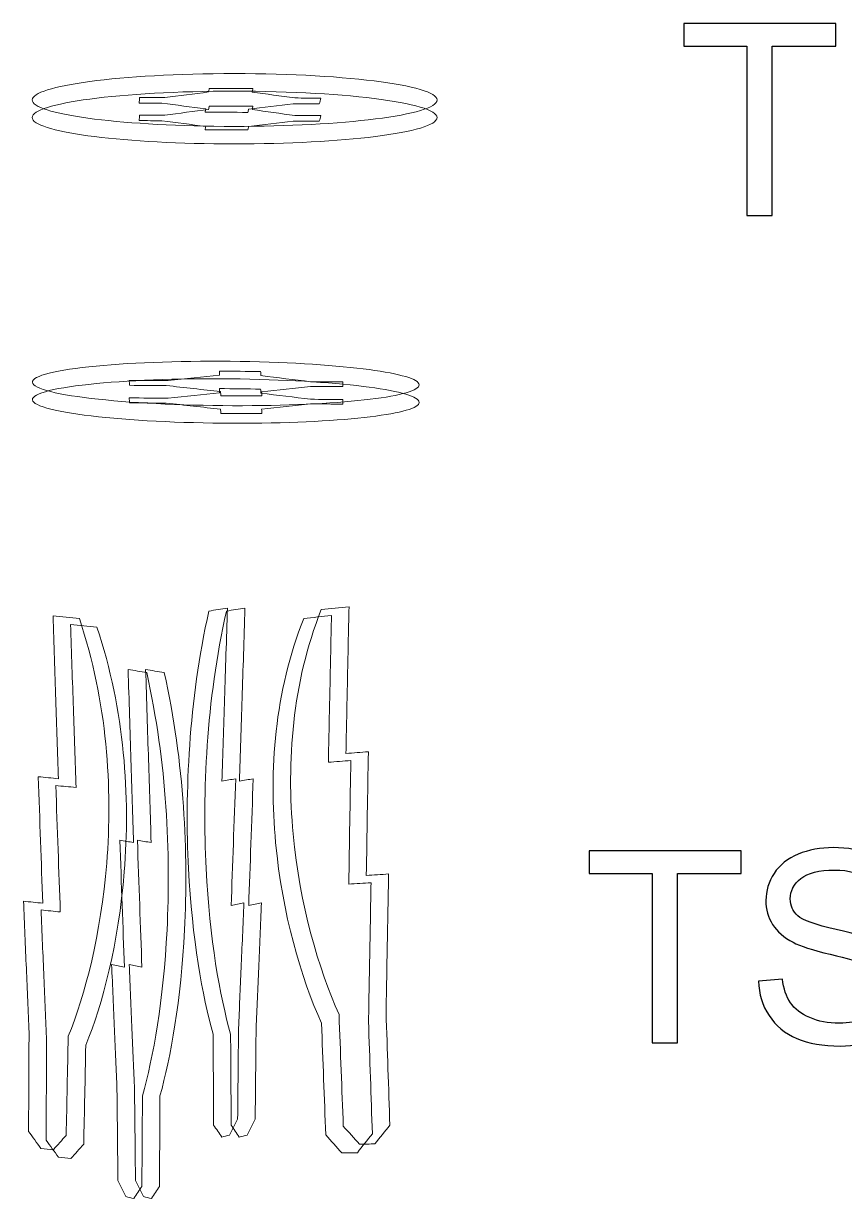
# Model space of a CAD drawing. Header units: centimetres. Extents: x -10.6 to 11.8, y -10.5 to 10.6.
# Drawn here: x 9.383 to 10.572, y 4.879 to 6.58 of the extents above; entities that cross this region are included whole.
import ezdxf

# ---------------------------------------------------------------- set-up
doc = ezdxf.new("R2010")
doc.units = ezdxf.units.CM
doc.header["$MEASUREMENT"] = 0
doc.layers.add('Livello 1', color=7, linetype='Continuous')

msp = doc.modelspace()

# ---------------------------------------------------------------- linework, layer by layer
at = {"layer": 'Livello 1', "color": 7}
for points, knots in [([(10.43063, 6.30224), (10.43063, 6.30224), (10.43063, 6.54724), (10.43063, 6.54724), (10.43063, 6.54724), (10.43063, 6.54724), (10.33911, 6.54724), (10.33911, 6.54724), (10.33911, 6.54724), (10.33911, 6.54724), (10.33911, 6.58003), (10.33911, 6.58003), (10.33911, 6.58003), (10.33911, 6.58003), (10.55927, 6.58003), (10.55927, 6.58003), (10.55927, 6.58003), (10.55927, 6.58003), (10.55927, 6.54724), (10.55927, 6.54724), (10.55927, 6.54724), (10.55927, 6.54724), (10.46736, 6.54724), (10.46736, 6.54724), (10.46736, 6.54724), (10.46736, 6.54724), (10.46736, 6.30224), (10.46736, 6.30224), (10.46736, 6.30224), (10.46736, 6.30224), (10.43063, 6.30224), (10.43063, 6.30224)], [0, 0, 0, 0, 0.125, 0.125, 0.125, 0.125, 0.25, 0.25, 0.25, 0.25, 0.375, 0.375, 0.375, 0.375, 0.5, 0.5, 0.5, 0.5, 0.625, 0.625, 0.625, 0.625, 0.75, 0.75, 0.75, 0.75, 0.875, 0.875, 0.875, 0.875, 1, 1, 1, 1]), ([(10.29357, 5.10428), (10.29357, 5.10428), (10.29357, 5.34928), (10.29357, 5.34928), (10.29357, 5.34928), (10.29357, 5.34928), (10.20205, 5.34928), (10.20205, 5.34928), (10.20205, 5.34928), (10.20205, 5.34928), (10.20205, 5.38207), (10.20205, 5.38207), (10.20205, 5.38207), (10.20205, 5.38207), (10.42221, 5.38207), (10.42221, 5.38207), (10.42221, 5.38207), (10.42221, 5.38207), (10.42221, 5.34928), (10.42221, 5.34928), (10.42221, 5.34928), (10.42221, 5.34928), (10.3303, 5.34928), (10.3303, 5.34928), (10.3303, 5.34928), (10.3303, 5.34928), (10.3303, 5.10428), (10.3303, 5.10428), (10.3303, 5.10428), (10.3303, 5.10428), (10.29357, 5.10428), (10.29357, 5.10428)], [0, 0, 0, 0, 0.125, 0.125, 0.125, 0.125, 0.25, 0.25, 0.25, 0.25, 0.375, 0.375, 0.375, 0.375, 0.5, 0.5, 0.5, 0.5, 0.625, 0.625, 0.625, 0.625, 0.75, 0.75, 0.75, 0.75, 0.875, 0.875, 0.875, 0.875, 1, 1, 1, 1]), ([(10.44743, 5.19353), (10.44743, 5.19353), (10.4821, 5.19657), (10.4821, 5.19657), (10.4821, 5.19657), (10.48372, 5.18267), (10.48753, 5.17129), (10.49355, 5.16236), (10.49355, 5.16236), (10.49956, 5.15343), (10.50888, 5.14626), (10.52149, 5.14076), (10.52149, 5.14076), (10.5341, 5.13526), (10.54833, 5.13254), (10.56411, 5.13254), (10.56411, 5.13254), (10.57814, 5.13254), (10.5905, 5.13461), (10.60123, 5.13875), (10.60123, 5.13875), (10.61197, 5.14296), (10.61999, 5.14865), (10.62523, 5.15589), (10.62523, 5.15589), (10.63047, 5.1632), (10.63312, 5.17109), (10.63312, 5.17969), (10.63312, 5.17969), (10.63312, 5.18842), (10.6306, 5.19599), (10.62549, 5.20252), (10.62549, 5.20252), (10.62044, 5.20906), (10.6121, 5.21449), (10.60052, 5.21889), (10.60052, 5.21889), (10.59302, 5.2218), (10.57659, 5.22632), (10.55104, 5.23247), (10.55104, 5.23247), (10.52556, 5.23861), (10.50765, 5.24437), (10.49743, 5.2498), (10.49743, 5.2498), (10.48417, 5.25672), (10.47427, 5.26539), (10.46774, 5.27567), (10.46774, 5.27567), (10.46127, 5.28596), (10.45804, 5.29747), (10.45804, 5.31028), (10.45804, 5.31028), (10.45804, 5.32425), (10.46198, 5.33737), (10.46994, 5.34953), (10.46994, 5.34953), (10.4779, 5.36176), (10.48954, 5.37101), (10.5048, 5.37734), (10.5048, 5.37734), (10.52013, 5.38362), (10.53707, 5.38679), (10.55577, 5.38679), (10.55577, 5.38679), (10.5764, 5.38679), (10.59451, 5.38349), (10.61029, 5.37683), (10.61029, 5.37683), (10.626, 5.37023), (10.6381, 5.36046), (10.64657, 5.34759), (10.64657, 5.34759), (10.65498, 5.33472), (10.65957, 5.32011), (10.66022, 5.30381), (10.66022, 5.30381), (10.66022, 5.30381), (10.62497, 5.30116), (10.62497, 5.30116), (10.62497, 5.30116), (10.62303, 5.31868), (10.61663, 5.33201), (10.6057, 5.34093), (10.6057, 5.34093), (10.59477, 5.34992), (10.57866, 5.35438), (10.55732, 5.35438), (10.55732, 5.35438), (10.53507, 5.35438), (10.5189, 5.35031), (10.50868, 5.34216), (10.50868, 5.34216), (10.49853, 5.33401), (10.49342, 5.32418), (10.49342, 5.31273), (10.49342, 5.31273), (10.49342, 5.30271), (10.49704, 5.29449), (10.50422, 5.28809), (10.50422, 5.28809), (10.51133, 5.28162), (10.52977, 5.27503), (10.55965, 5.2683), (10.55965, 5.2683), (10.58953, 5.26151), (10.61003, 5.25562), (10.62115, 5.25058), (10.62115, 5.25058), (10.63732, 5.24308), (10.64929, 5.23363), (10.65699, 5.22225), (10.65699, 5.22225), (10.66468, 5.2108), (10.6685, 5.19761), (10.6685, 5.18273), (10.6685, 5.18273), (10.6685, 5.16792), (10.66429, 5.15402), (10.65582, 5.14095), (10.65582, 5.14095), (10.64735, 5.12789), (10.63519, 5.11773), (10.61934, 5.11042), (10.61934, 5.11042), (10.6035, 5.10318), (10.58565, 5.09956), (10.56586, 5.09956), (10.56586, 5.09956), (10.5407, 5.09956), (10.51961, 5.10318), (10.50267, 5.11055), (10.50267, 5.11055), (10.48566, 5.11786), (10.47233, 5.12886), (10.46263, 5.1436), (10.46263, 5.1436), (10.45299, 5.15829), (10.44789, 5.17497), (10.44743, 5.19353)], [0, 0, 0, 0, 0.0285714, 0.0285714, 0.0285714, 0.0285714, 0.0571429, 0.0571429, 0.0571429, 0.0571429, 0.0857143, 0.0857143, 0.0857143, 0.0857143, 0.1142857, 0.1142857, 0.1142857, 0.1142857, 0.1428571, 0.1428571, 0.1428571, 0.1428571, 0.1714286, 0.1714286, 0.1714286, 0.1714286, 0.2, 0.2, 0.2, 0.2, 0.2285714, 0.2285714, 0.2285714, 0.2285714, 0.2571429, 0.2571429, 0.2571429, 0.2571429, 0.2857143, 0.2857143, 0.2857143, 0.2857143, 0.3142857, 0.3142857, 0.3142857, 0.3142857, 0.3428571, 0.3428571, 0.3428571, 0.3428571, 0.3714286, 0.3714286, 0.3714286, 0.3714286, 0.4, 0.4, 0.4, 0.4, 0.4285714, 0.4285714, 0.4285714, 0.4285714, 0.4571429, 0.4571429, 0.4571429, 0.4571429, 0.4857143, 0.4857143, 0.4857143, 0.4857143, 0.5142857, 0.5142857, 0.5142857, 0.5142857, 0.5428571, 0.5428571, 0.5428571, 0.5428571, 0.5714286, 0.5714286, 0.5714286, 0.5714286, 0.6, 0.6, 0.6, 0.6, 0.6285714, 0.6285714, 0.6285714, 0.6285714, 0.6571429, 0.6571429, 0.6571429, 0.6571429, 0.6857143, 0.6857143, 0.6857143, 0.6857143, 0.7142857, 0.7142857, 0.7142857, 0.7142857, 0.7428571, 0.7428571, 0.7428571, 0.7428571, 0.7714286, 0.7714286, 0.7714286, 0.7714286, 0.8, 0.8, 0.8, 0.8, 0.8285714, 0.8285714, 0.8285714, 0.8285714, 0.8571429, 0.8571429, 0.8571429, 0.8571429, 0.8857143, 0.8857143, 0.8857143, 0.8857143, 0.9142857, 0.9142857, 0.9142857, 0.9142857, 0.9428571, 0.9428571, 0.9428571, 0.9428571, 0.9714286, 0.9714286, 0.9714286, 0.9714286, 1, 1, 1, 1])]:
    msp.add_open_spline(points, degree=3, knots=knots, dxfattribs=at)
at = {"layer": 'Livello 1', "color": 250, "lineweight": 9}
for points, knots in [([(10.43063, 6.30224), (10.43063, 6.30224), (10.43063, 6.54724), (10.43063, 6.54724), (10.43063, 6.54724), (10.43063, 6.54724), (10.33911, 6.54724), (10.33911, 6.54724), (10.33911, 6.54724), (10.33911, 6.54724), (10.33911, 6.58003), (10.33911, 6.58003), (10.33911, 6.58003), (10.33911, 6.58003), (10.55927, 6.58003), (10.55927, 6.58003), (10.55927, 6.58003), (10.55927, 6.58003), (10.55927, 6.54724), (10.55927, 6.54724), (10.55927, 6.54724), (10.55927, 6.54724), (10.46736, 6.54724), (10.46736, 6.54724), (10.46736, 6.54724), (10.46736, 6.54724), (10.46736, 6.30224), (10.46736, 6.30224), (10.46736, 6.30224), (10.46736, 6.30224), (10.43063, 6.30224), (10.43063, 6.30224)], [0, 0, 0, 0, 0.125, 0.125, 0.125, 0.125, 0.25, 0.25, 0.25, 0.25, 0.375, 0.375, 0.375, 0.375, 0.5, 0.5, 0.5, 0.5, 0.625, 0.625, 0.625, 0.625, 0.75, 0.75, 0.75, 0.75, 0.875, 0.875, 0.875, 0.875, 1, 1, 1, 1]), ([(10.43063, 6.30224), (10.43063, 6.30224), (10.43063, 6.54724), (10.43063, 6.54724), (10.43063, 6.54724), (10.43063, 6.54724), (10.33911, 6.54724), (10.33911, 6.54724), (10.33911, 6.54724), (10.33911, 6.54724), (10.33911, 6.58003), (10.33911, 6.58003), (10.33911, 6.58003), (10.33911, 6.58003), (10.55927, 6.58003), (10.55927, 6.58003), (10.55927, 6.58003), (10.55927, 6.58003), (10.55927, 6.54724), (10.55927, 6.54724), (10.55927, 6.54724), (10.55927, 6.54724), (10.46736, 6.54724), (10.46736, 6.54724), (10.46736, 6.54724), (10.46736, 6.54724), (10.46736, 6.30224), (10.46736, 6.30224), (10.46736, 6.30224), (10.46736, 6.30224), (10.43063, 6.30224), (10.43063, 6.30224)], [0, 0, 0, 0, 0.125, 0.125, 0.125, 0.125, 0.25, 0.25, 0.25, 0.25, 0.375, 0.375, 0.375, 0.375, 0.5, 0.5, 0.5, 0.5, 0.625, 0.625, 0.625, 0.625, 0.75, 0.75, 0.75, 0.75, 0.875, 0.875, 0.875, 0.875, 1, 1, 1, 1]), ([(10.29357, 5.10428), (10.29357, 5.10428), (10.29357, 5.34928), (10.29357, 5.34928), (10.29357, 5.34928), (10.29357, 5.34928), (10.20205, 5.34928), (10.20205, 5.34928), (10.20205, 5.34928), (10.20205, 5.34928), (10.20205, 5.38207), (10.20205, 5.38207), (10.20205, 5.38207), (10.20205, 5.38207), (10.42221, 5.38207), (10.42221, 5.38207), (10.42221, 5.38207), (10.42221, 5.38207), (10.42221, 5.34928), (10.42221, 5.34928), (10.42221, 5.34928), (10.42221, 5.34928), (10.3303, 5.34928), (10.3303, 5.34928), (10.3303, 5.34928), (10.3303, 5.34928), (10.3303, 5.10428), (10.3303, 5.10428), (10.3303, 5.10428), (10.3303, 5.10428), (10.29357, 5.10428), (10.29357, 5.10428)], [0, 0, 0, 0, 0.125, 0.125, 0.125, 0.125, 0.25, 0.25, 0.25, 0.25, 0.375, 0.375, 0.375, 0.375, 0.5, 0.5, 0.5, 0.5, 0.625, 0.625, 0.625, 0.625, 0.75, 0.75, 0.75, 0.75, 0.875, 0.875, 0.875, 0.875, 1, 1, 1, 1]), ([(10.29357, 5.10428), (10.29357, 5.10428), (10.29357, 5.34928), (10.29357, 5.34928), (10.29357, 5.34928), (10.29357, 5.34928), (10.20205, 5.34928), (10.20205, 5.34928), (10.20205, 5.34928), (10.20205, 5.34928), (10.20205, 5.38207), (10.20205, 5.38207), (10.20205, 5.38207), (10.20205, 5.38207), (10.42221, 5.38207), (10.42221, 5.38207), (10.42221, 5.38207), (10.42221, 5.38207), (10.42221, 5.34928), (10.42221, 5.34928), (10.42221, 5.34928), (10.42221, 5.34928), (10.3303, 5.34928), (10.3303, 5.34928), (10.3303, 5.34928), (10.3303, 5.34928), (10.3303, 5.10428), (10.3303, 5.10428), (10.3303, 5.10428), (10.3303, 5.10428), (10.29357, 5.10428), (10.29357, 5.10428)], [0, 0, 0, 0, 0.125, 0.125, 0.125, 0.125, 0.25, 0.25, 0.25, 0.25, 0.375, 0.375, 0.375, 0.375, 0.5, 0.5, 0.5, 0.5, 0.625, 0.625, 0.625, 0.625, 0.75, 0.75, 0.75, 0.75, 0.875, 0.875, 0.875, 0.875, 1, 1, 1, 1]), ([(10.44743, 5.19353), (10.44743, 5.19353), (10.4821, 5.19657), (10.4821, 5.19657), (10.4821, 5.19657), (10.48372, 5.18267), (10.48753, 5.17129), (10.49355, 5.16236), (10.49355, 5.16236), (10.49956, 5.15343), (10.50888, 5.14626), (10.52149, 5.14076), (10.52149, 5.14076), (10.5341, 5.13526), (10.54833, 5.13254), (10.56411, 5.13254), (10.56411, 5.13254), (10.57814, 5.13254), (10.5905, 5.13461), (10.60123, 5.13875), (10.60123, 5.13875), (10.61197, 5.14296), (10.61999, 5.14865), (10.62523, 5.15589), (10.62523, 5.15589), (10.63047, 5.1632), (10.63312, 5.17109), (10.63312, 5.17969), (10.63312, 5.17969), (10.63312, 5.18842), (10.6306, 5.19599), (10.62549, 5.20252), (10.62549, 5.20252), (10.62044, 5.20906), (10.6121, 5.21449), (10.60052, 5.21889), (10.60052, 5.21889), (10.59302, 5.2218), (10.57659, 5.22632), (10.55104, 5.23247), (10.55104, 5.23247), (10.52556, 5.23861), (10.50765, 5.24437), (10.49743, 5.2498), (10.49743, 5.2498), (10.48417, 5.25672), (10.47427, 5.26539), (10.46774, 5.27567), (10.46774, 5.27567), (10.46127, 5.28596), (10.45804, 5.29747), (10.45804, 5.31028), (10.45804, 5.31028), (10.45804, 5.32425), (10.46198, 5.33737), (10.46994, 5.34953), (10.46994, 5.34953), (10.4779, 5.36176), (10.48954, 5.37101), (10.5048, 5.37734), (10.5048, 5.37734), (10.52013, 5.38362), (10.53707, 5.38679), (10.55577, 5.38679), (10.55577, 5.38679), (10.5764, 5.38679), (10.59451, 5.38349), (10.61029, 5.37683), (10.61029, 5.37683), (10.626, 5.37023), (10.6381, 5.36046), (10.64657, 5.34759), (10.64657, 5.34759), (10.65498, 5.33472), (10.65957, 5.32011), (10.66022, 5.30381), (10.66022, 5.30381), (10.66022, 5.30381), (10.62497, 5.30116), (10.62497, 5.30116), (10.62497, 5.30116), (10.62303, 5.31868), (10.61663, 5.33201), (10.6057, 5.34093), (10.6057, 5.34093), (10.59477, 5.34992), (10.57866, 5.35438), (10.55732, 5.35438), (10.55732, 5.35438), (10.53507, 5.35438), (10.5189, 5.35031), (10.50868, 5.34216), (10.50868, 5.34216), (10.49853, 5.33401), (10.49342, 5.32418), (10.49342, 5.31273), (10.49342, 5.31273), (10.49342, 5.30271), (10.49704, 5.29449), (10.50422, 5.28809), (10.50422, 5.28809), (10.51133, 5.28162), (10.52977, 5.27503), (10.55965, 5.2683), (10.55965, 5.2683), (10.58953, 5.26151), (10.61003, 5.25562), (10.62115, 5.25058), (10.62115, 5.25058), (10.63732, 5.24308), (10.64929, 5.23363), (10.65699, 5.22225), (10.65699, 5.22225), (10.66468, 5.2108), (10.6685, 5.19761), (10.6685, 5.18273), (10.6685, 5.18273), (10.6685, 5.16792), (10.66429, 5.15402), (10.65582, 5.14095), (10.65582, 5.14095), (10.64735, 5.12789), (10.63519, 5.11773), (10.61934, 5.11042), (10.61934, 5.11042), (10.6035, 5.10318), (10.58565, 5.09956), (10.56586, 5.09956), (10.56586, 5.09956), (10.5407, 5.09956), (10.51961, 5.10318), (10.50267, 5.11055), (10.50267, 5.11055), (10.48566, 5.11786), (10.47233, 5.12886), (10.46263, 5.1436), (10.46263, 5.1436), (10.45299, 5.15829), (10.44789, 5.17497), (10.44743, 5.19353)], [0, 0, 0, 0, 0.0285714, 0.0285714, 0.0285714, 0.0285714, 0.0571429, 0.0571429, 0.0571429, 0.0571429, 0.0857143, 0.0857143, 0.0857143, 0.0857143, 0.1142857, 0.1142857, 0.1142857, 0.1142857, 0.1428571, 0.1428571, 0.1428571, 0.1428571, 0.1714286, 0.1714286, 0.1714286, 0.1714286, 0.2, 0.2, 0.2, 0.2, 0.2285714, 0.2285714, 0.2285714, 0.2285714, 0.2571429, 0.2571429, 0.2571429, 0.2571429, 0.2857143, 0.2857143, 0.2857143, 0.2857143, 0.3142857, 0.3142857, 0.3142857, 0.3142857, 0.3428571, 0.3428571, 0.3428571, 0.3428571, 0.3714286, 0.3714286, 0.3714286, 0.3714286, 0.4, 0.4, 0.4, 0.4, 0.4285714, 0.4285714, 0.4285714, 0.4285714, 0.4571429, 0.4571429, 0.4571429, 0.4571429, 0.4857143, 0.4857143, 0.4857143, 0.4857143, 0.5142857, 0.5142857, 0.5142857, 0.5142857, 0.5428571, 0.5428571, 0.5428571, 0.5428571, 0.5714286, 0.5714286, 0.5714286, 0.5714286, 0.6, 0.6, 0.6, 0.6, 0.6285714, 0.6285714, 0.6285714, 0.6285714, 0.6571429, 0.6571429, 0.6571429, 0.6571429, 0.6857143, 0.6857143, 0.6857143, 0.6857143, 0.7142857, 0.7142857, 0.7142857, 0.7142857, 0.7428571, 0.7428571, 0.7428571, 0.7428571, 0.7714286, 0.7714286, 0.7714286, 0.7714286, 0.8, 0.8, 0.8, 0.8, 0.8285714, 0.8285714, 0.8285714, 0.8285714, 0.8571429, 0.8571429, 0.8571429, 0.8571429, 0.8857143, 0.8857143, 0.8857143, 0.8857143, 0.9142857, 0.9142857, 0.9142857, 0.9142857, 0.9428571, 0.9428571, 0.9428571, 0.9428571, 0.9714286, 0.9714286, 0.9714286, 0.9714286, 1, 1, 1, 1]), ([(10.44743, 5.19353), (10.44743, 5.19353), (10.4821, 5.19657), (10.4821, 5.19657), (10.4821, 5.19657), (10.48372, 5.18267), (10.48753, 5.17129), (10.49355, 5.16236), (10.49355, 5.16236), (10.49956, 5.15343), (10.50888, 5.14626), (10.52149, 5.14076), (10.52149, 5.14076), (10.5341, 5.13526), (10.54833, 5.13254), (10.56411, 5.13254), (10.56411, 5.13254), (10.57814, 5.13254), (10.5905, 5.13461), (10.60123, 5.13875), (10.60123, 5.13875), (10.61197, 5.14296), (10.61999, 5.14865), (10.62523, 5.15589), (10.62523, 5.15589), (10.63047, 5.1632), (10.63312, 5.17109), (10.63312, 5.17969), (10.63312, 5.17969), (10.63312, 5.18842), (10.6306, 5.19599), (10.62549, 5.20252), (10.62549, 5.20252), (10.62044, 5.20906), (10.6121, 5.21449), (10.60052, 5.21889), (10.60052, 5.21889), (10.59302, 5.2218), (10.57659, 5.22632), (10.55104, 5.23247), (10.55104, 5.23247), (10.52556, 5.23861), (10.50765, 5.24437), (10.49743, 5.2498), (10.49743, 5.2498), (10.48417, 5.25672), (10.47427, 5.26539), (10.46774, 5.27567), (10.46774, 5.27567), (10.46127, 5.28596), (10.45804, 5.29747), (10.45804, 5.31028), (10.45804, 5.31028), (10.45804, 5.32425), (10.46198, 5.33737), (10.46994, 5.34953), (10.46994, 5.34953), (10.4779, 5.36176), (10.48954, 5.37101), (10.5048, 5.37734), (10.5048, 5.37734), (10.52013, 5.38362), (10.53707, 5.38679), (10.55577, 5.38679), (10.55577, 5.38679), (10.5764, 5.38679), (10.59451, 5.38349), (10.61029, 5.37683), (10.61029, 5.37683), (10.626, 5.37023), (10.6381, 5.36046), (10.64657, 5.34759), (10.64657, 5.34759), (10.65498, 5.33472), (10.65957, 5.32011), (10.66022, 5.30381), (10.66022, 5.30381), (10.66022, 5.30381), (10.62497, 5.30116), (10.62497, 5.30116), (10.62497, 5.30116), (10.62303, 5.31868), (10.61663, 5.33201), (10.6057, 5.34093), (10.6057, 5.34093), (10.59477, 5.34992), (10.57866, 5.35438), (10.55732, 5.35438), (10.55732, 5.35438), (10.53507, 5.35438), (10.5189, 5.35031), (10.50868, 5.34216), (10.50868, 5.34216), (10.49853, 5.33401), (10.49342, 5.32418), (10.49342, 5.31273), (10.49342, 5.31273), (10.49342, 5.30271), (10.49704, 5.29449), (10.50422, 5.28809), (10.50422, 5.28809), (10.51133, 5.28162), (10.52977, 5.27503), (10.55965, 5.2683), (10.55965, 5.2683), (10.58953, 5.26151), (10.61003, 5.25562), (10.62115, 5.25058), (10.62115, 5.25058), (10.63732, 5.24308), (10.64929, 5.23363), (10.65699, 5.22225), (10.65699, 5.22225), (10.66468, 5.2108), (10.6685, 5.19761), (10.6685, 5.18273), (10.6685, 5.18273), (10.6685, 5.16792), (10.66429, 5.15402), (10.65582, 5.14095), (10.65582, 5.14095), (10.64735, 5.12789), (10.63519, 5.11773), (10.61934, 5.11042), (10.61934, 5.11042), (10.6035, 5.10318), (10.58565, 5.09956), (10.56586, 5.09956), (10.56586, 5.09956), (10.5407, 5.09956), (10.51961, 5.10318), (10.50267, 5.11055), (10.50267, 5.11055), (10.48566, 5.11786), (10.47233, 5.12886), (10.46263, 5.1436), (10.46263, 5.1436), (10.45299, 5.15829), (10.44789, 5.17497), (10.44743, 5.19353)], [0, 0, 0, 0, 0.0285714, 0.0285714, 0.0285714, 0.0285714, 0.0571429, 0.0571429, 0.0571429, 0.0571429, 0.0857143, 0.0857143, 0.0857143, 0.0857143, 0.1142857, 0.1142857, 0.1142857, 0.1142857, 0.1428571, 0.1428571, 0.1428571, 0.1428571, 0.1714286, 0.1714286, 0.1714286, 0.1714286, 0.2, 0.2, 0.2, 0.2, 0.2285714, 0.2285714, 0.2285714, 0.2285714, 0.2571429, 0.2571429, 0.2571429, 0.2571429, 0.2857143, 0.2857143, 0.2857143, 0.2857143, 0.3142857, 0.3142857, 0.3142857, 0.3142857, 0.3428571, 0.3428571, 0.3428571, 0.3428571, 0.3714286, 0.3714286, 0.3714286, 0.3714286, 0.4, 0.4, 0.4, 0.4, 0.4285714, 0.4285714, 0.4285714, 0.4285714, 0.4571429, 0.4571429, 0.4571429, 0.4571429, 0.4857143, 0.4857143, 0.4857143, 0.4857143, 0.5142857, 0.5142857, 0.5142857, 0.5142857, 0.5428571, 0.5428571, 0.5428571, 0.5428571, 0.5714286, 0.5714286, 0.5714286, 0.5714286, 0.6, 0.6, 0.6, 0.6, 0.6285714, 0.6285714, 0.6285714, 0.6285714, 0.6571429, 0.6571429, 0.6571429, 0.6571429, 0.6857143, 0.6857143, 0.6857143, 0.6857143, 0.7142857, 0.7142857, 0.7142857, 0.7142857, 0.7428571, 0.7428571, 0.7428571, 0.7428571, 0.7714286, 0.7714286, 0.7714286, 0.7714286, 0.8, 0.8, 0.8, 0.8, 0.8285714, 0.8285714, 0.8285714, 0.8285714, 0.8571429, 0.8571429, 0.8571429, 0.8571429, 0.8857143, 0.8857143, 0.8857143, 0.8857143, 0.9142857, 0.9142857, 0.9142857, 0.9142857, 0.9428571, 0.9428571, 0.9428571, 0.9428571, 0.9714286, 0.9714286, 0.9714286, 0.9714286, 1, 1, 1, 1])]:
    msp.add_open_spline(points, degree=3, knots=knots, dxfattribs=at)
at = {"layer": 'Livello 1', "color": 7, "lineweight": 9}
for points, knots in [([(9.68845, 6.50753), (9.77128, 6.50753), (9.84736, 6.50292), (9.90103, 6.49557), (9.90103, 6.49557), (9.95475, 6.48819), (9.9859, 6.47805), (9.98159, 6.46726), (9.98159, 6.46726), (9.97728, 6.45646), (9.93931, 6.44713), (9.88245, 6.4406), (9.88245, 6.4406), (9.8267, 6.43421), (9.75214, 6.43057), (9.67359, 6.43111), (9.67359, 6.43111), (9.59505, 6.43164), (9.52613, 6.43616), (9.47638, 6.443), (9.47638, 6.443), (9.42656, 6.44984), (9.3957, 6.45907), (9.3957, 6.46932), (9.3957, 6.46932), (9.3957, 6.47957), (9.42743, 6.48911), (9.47931, 6.49602), (9.47931, 6.49602), (9.53222, 6.50308), (9.60561, 6.50753), (9.68845, 6.50753)], [0, 0, 0, 0, 0.125, 0.125, 0.125, 0.125, 0.25, 0.25, 0.25, 0.25, 0.375, 0.375, 0.375, 0.375, 0.5, 0.5, 0.5, 0.5, 0.625, 0.625, 0.625, 0.625, 0.75, 0.75, 0.75, 0.75, 0.875, 0.875, 0.875, 0.875, 1, 1, 1, 1]), ([(9.68845, 6.48213), (9.77128, 6.48213), (9.84736, 6.47752), (9.90103, 6.47017), (9.90103, 6.47017), (9.95475, 6.46279), (9.9859, 6.45265), (9.98159, 6.44186), (9.98159, 6.44186), (9.97728, 6.43106), (9.93931, 6.42173), (9.88245, 6.4152), (9.88245, 6.4152), (9.8267, 6.40881), (9.75214, 6.40517), (9.67359, 6.40571), (9.67359, 6.40571), (9.59505, 6.40624), (9.52613, 6.41076), (9.47638, 6.4176), (9.47638, 6.4176), (9.42656, 6.42444), (9.3957, 6.43367), (9.3957, 6.44392), (9.3957, 6.44392), (9.3957, 6.45417), (9.42743, 6.46371), (9.47931, 6.47062), (9.47931, 6.47062), (9.53222, 6.47768), (9.60561, 6.48213), (9.68845, 6.48213)], [0, 0, 0, 0, 0.125, 0.125, 0.125, 0.125, 0.25, 0.25, 0.25, 0.25, 0.375, 0.375, 0.375, 0.375, 0.5, 0.5, 0.5, 0.5, 0.625, 0.625, 0.625, 0.625, 0.75, 0.75, 0.75, 0.75, 0.875, 0.875, 0.875, 0.875, 1, 1, 1, 1]), ([(9.64611, 6.45167), (9.64639, 6.45324), (9.64667, 6.45481), (9.64695, 6.45638), (9.64695, 6.45638), (9.62578, 6.45914), (9.60469, 6.4619), (9.58359, 6.46466), (9.58359, 6.46466), (9.57255, 6.46471), (9.5615, 6.46476), (9.55047, 6.46482), (9.55047, 6.46482), (9.55076, 6.46751), (9.55106, 6.4702), (9.55136, 6.4729), (9.55136, 6.4729), (9.56341, 6.47287), (9.57551, 6.47285), (9.58762, 6.47284), (9.58762, 6.47284), (9.60859, 6.4755), (9.62977, 6.47818), (9.65114, 6.48088), (9.65114, 6.48088), (9.65144, 6.48257), (9.65174, 6.48427), (9.65205, 6.48598), (9.65205, 6.48598), (9.67304, 6.48593), (9.69422, 6.4859), (9.71545, 6.48585), (9.71545, 6.48585), (9.71508, 6.48418), (9.71471, 6.4825), (9.71434, 6.48081), (9.71434, 6.48081), (9.73489, 6.47793), (9.75542, 6.47507), (9.77599, 6.47219), (9.77599, 6.47219), (9.78857, 6.47216), (9.80115, 6.47212), (9.81384, 6.47208), (9.81384, 6.47208), (9.81304, 6.46931), (9.81225, 6.46655), (9.81151, 6.46381), (9.81151, 6.46381), (9.79888, 6.46384), (9.78632, 6.46388), (9.77376, 6.46392), (9.77376, 6.46392), (9.75199, 6.46129), (9.73042, 6.45868), (9.70906, 6.45609), (9.70906, 6.45609), (9.7087, 6.45451), (9.70835, 6.45294), (9.70801, 6.45136), (9.70801, 6.45136), (9.68728, 6.45146), (9.66661, 6.45157), (9.64611, 6.45167)], [0, 0, 0, 0, 0.0625, 0.0625, 0.0625, 0.0625, 0.125, 0.125, 0.125, 0.125, 0.1875, 0.1875, 0.1875, 0.1875, 0.25, 0.25, 0.25, 0.25, 0.3125, 0.3125, 0.3125, 0.3125, 0.375, 0.375, 0.375, 0.375, 0.4375, 0.4375, 0.4375, 0.4375, 0.5, 0.5, 0.5, 0.5, 0.5625, 0.5625, 0.5625, 0.5625, 0.625, 0.625, 0.625, 0.625, 0.6875, 0.6875, 0.6875, 0.6875, 0.75, 0.75, 0.75, 0.75, 0.8125, 0.8125, 0.8125, 0.8125, 0.875, 0.875, 0.875, 0.875, 0.9375, 0.9375, 0.9375, 0.9375, 1, 1, 1, 1]), ([(9.64611, 6.42627), (9.64639, 6.42784), (9.64667, 6.42941), (9.64695, 6.43098), (9.64695, 6.43098), (9.62578, 6.43374), (9.60469, 6.4365), (9.58359, 6.43926), (9.58359, 6.43926), (9.57255, 6.43931), (9.5615, 6.43936), (9.55047, 6.43942), (9.55047, 6.43942), (9.55076, 6.44211), (9.55106, 6.4448), (9.55136, 6.4475), (9.55136, 6.4475), (9.56341, 6.44747), (9.57551, 6.44745), (9.58762, 6.44744), (9.58762, 6.44744), (9.60859, 6.4501), (9.62977, 6.45278), (9.65114, 6.45548), (9.65114, 6.45548), (9.65144, 6.45717), (9.65174, 6.45887), (9.65205, 6.46058), (9.65205, 6.46058), (9.67304, 6.46053), (9.69422, 6.4605), (9.71545, 6.46045), (9.71545, 6.46045), (9.71508, 6.45878), (9.71471, 6.4571), (9.71434, 6.45541), (9.71434, 6.45541), (9.73489, 6.45253), (9.75542, 6.44967), (9.77599, 6.44679), (9.77599, 6.44679), (9.78857, 6.44676), (9.80115, 6.44672), (9.81384, 6.44668), (9.81384, 6.44668), (9.81304, 6.44391), (9.81225, 6.44115), (9.81151, 6.43841), (9.81151, 6.43841), (9.79888, 6.43844), (9.78632, 6.43848), (9.77376, 6.43852), (9.77376, 6.43852), (9.75199, 6.43589), (9.73042, 6.43328), (9.70906, 6.43069), (9.70906, 6.43069), (9.7087, 6.42911), (9.70835, 6.42754), (9.70801, 6.42596), (9.70801, 6.42596), (9.68728, 6.42606), (9.66661, 6.42617), (9.64611, 6.42627)], [0, 0, 0, 0, 0.0625, 0.0625, 0.0625, 0.0625, 0.125, 0.125, 0.125, 0.125, 0.1875, 0.1875, 0.1875, 0.1875, 0.25, 0.25, 0.25, 0.25, 0.3125, 0.3125, 0.3125, 0.3125, 0.375, 0.375, 0.375, 0.375, 0.4375, 0.4375, 0.4375, 0.4375, 0.5, 0.5, 0.5, 0.5, 0.5625, 0.5625, 0.5625, 0.5625, 0.625, 0.625, 0.625, 0.625, 0.6875, 0.6875, 0.6875, 0.6875, 0.75, 0.75, 0.75, 0.75, 0.8125, 0.8125, 0.8125, 0.8125, 0.875, 0.875, 0.875, 0.875, 0.9375, 0.9375, 0.9375, 0.9375, 1, 1, 1, 1]), ([(9.69678, 6.09078), (9.77369, 6.08956), (9.83769, 6.08507), (9.88379, 6.07887), (9.88379, 6.07887), (9.92847, 6.07286), (9.95588, 6.0651), (9.95608, 6.05693), (9.95608, 6.05693), (9.95628, 6.04876), (9.92936, 6.04141), (9.88518, 6.03603), (9.88518, 6.03603), (9.83973, 6.03049), (9.77652, 6.0269), (9.7002, 6.02669), (9.7002, 6.02669), (9.62388, 6.02649), (9.54789, 6.03002), (9.49191, 6.03604), (9.49191, 6.03604), (9.43411, 6.04225), (9.39695, 6.051), (9.39613, 6.0606), (9.39613, 6.0606), (9.39531, 6.0702), (9.43121, 6.07853), (9.4883, 6.08405), (9.4883, 6.08405), (9.5438, 6.08941), (9.61988, 6.092), (9.69678, 6.09078)], [0, 0, 0, 0, 0.125, 0.125, 0.125, 0.125, 0.25, 0.25, 0.25, 0.25, 0.375, 0.375, 0.375, 0.375, 0.5, 0.5, 0.5, 0.5, 0.625, 0.625, 0.625, 0.625, 0.75, 0.75, 0.75, 0.75, 0.875, 0.875, 0.875, 0.875, 1, 1, 1, 1]), ([(9.66885, 6.04101), (9.66873, 6.04301), (9.66862, 6.04503), (9.6685, 6.04703), (9.6685, 6.04703), (9.64267, 6.04992), (9.61647, 6.05286), (9.58988, 6.05584), (9.58988, 6.05584), (9.57236, 6.05595), (9.55462, 6.05605), (9.53682, 6.05616), (9.53682, 6.05616), (9.53664, 6.05855), (9.53647, 6.06095), (9.5363, 6.06334), (9.5363, 6.06334), (9.55518, 6.06321), (9.57394, 6.06308), (9.59249, 6.06297), (9.59249, 6.06297), (9.61768, 6.06561), (9.64261, 6.06823), (9.66717, 6.07081), (9.66717, 6.07081), (9.66705, 6.07281), (9.66694, 6.07482), (9.66682, 6.07684), (9.66682, 6.07684), (9.68691, 6.0766), (9.70683, 6.07637), (9.72653, 6.07614), (9.72653, 6.07614), (9.72663, 6.07419), (9.72673, 6.07223), (9.72683, 6.07029), (9.72683, 6.07029), (9.75108, 6.06727), (9.77504, 6.06429), (9.79869, 6.06136), (9.79869, 6.06136), (9.81432, 6.06124), (9.82996, 6.06112), (9.84536, 6.06101), (9.84536, 6.06101), (9.84544, 6.05881), (9.84553, 6.05662), (9.84561, 6.05444), (9.84561, 6.05444), (9.83016, 6.05451), (9.81449, 6.05459), (9.79882, 6.05467), (9.79882, 6.05467), (9.77549, 6.05209), (9.75191, 6.04948), (9.72799, 6.04684), (9.72799, 6.04684), (9.72809, 6.04487), (9.72819, 6.04289), (9.7283, 6.04093), (9.7283, 6.04093), (9.70869, 6.04095), (9.6888, 6.04098), (9.66885, 6.04101)], [0, 0, 0, 0, 0.0625, 0.0625, 0.0625, 0.0625, 0.125, 0.125, 0.125, 0.125, 0.1875, 0.1875, 0.1875, 0.1875, 0.25, 0.25, 0.25, 0.25, 0.3125, 0.3125, 0.3125, 0.3125, 0.375, 0.375, 0.375, 0.375, 0.4375, 0.4375, 0.4375, 0.4375, 0.5, 0.5, 0.5, 0.5, 0.5625, 0.5625, 0.5625, 0.5625, 0.625, 0.625, 0.625, 0.625, 0.6875, 0.6875, 0.6875, 0.6875, 0.75, 0.75, 0.75, 0.75, 0.8125, 0.8125, 0.8125, 0.8125, 0.875, 0.875, 0.875, 0.875, 0.9375, 0.9375, 0.9375, 0.9375, 1, 1, 1, 1]), ([(9.69678, 6.06538), (9.77369, 6.06416), (9.83769, 6.05967), (9.88379, 6.05347), (9.88379, 6.05347), (9.92847, 6.04746), (9.95588, 6.0397), (9.95608, 6.03153), (9.95608, 6.03153), (9.95628, 6.02336), (9.92936, 6.01601), (9.88518, 6.01063), (9.88518, 6.01063), (9.83973, 6.00509), (9.77652, 6.0015), (9.7002, 6.00129), (9.7002, 6.00129), (9.62388, 6.00109), (9.54789, 6.00462), (9.49191, 6.01064), (9.49191, 6.01064), (9.43411, 6.01685), (9.39695, 6.0256), (9.39613, 6.0352), (9.39613, 6.0352), (9.39531, 6.0448), (9.43121, 6.05313), (9.4883, 6.05865), (9.4883, 6.05865), (9.5438, 6.06401), (9.61988, 6.0666), (9.69678, 6.06538)], [0, 0, 0, 0, 0.125, 0.125, 0.125, 0.125, 0.25, 0.25, 0.25, 0.25, 0.375, 0.375, 0.375, 0.375, 0.5, 0.5, 0.5, 0.5, 0.625, 0.625, 0.625, 0.625, 0.75, 0.75, 0.75, 0.75, 0.875, 0.875, 0.875, 0.875, 1, 1, 1, 1]), ([(9.66885, 6.01561), (9.66873, 6.01761), (9.66862, 6.01963), (9.6685, 6.02163), (9.6685, 6.02163), (9.64267, 6.02452), (9.61647, 6.02746), (9.58988, 6.03044), (9.58988, 6.03044), (9.57236, 6.03055), (9.55462, 6.03065), (9.53682, 6.03076), (9.53682, 6.03076), (9.53664, 6.03315), (9.53647, 6.03555), (9.5363, 6.03794), (9.5363, 6.03794), (9.55518, 6.03781), (9.57394, 6.03768), (9.59249, 6.03757), (9.59249, 6.03757), (9.61768, 6.04021), (9.64261, 6.04283), (9.66717, 6.04541), (9.66717, 6.04541), (9.66705, 6.04741), (9.66694, 6.04942), (9.66682, 6.05144), (9.66682, 6.05144), (9.68691, 6.0512), (9.70683, 6.05097), (9.72653, 6.05074), (9.72653, 6.05074), (9.72663, 6.04879), (9.72673, 6.04683), (9.72683, 6.04489), (9.72683, 6.04489), (9.75108, 6.04187), (9.77504, 6.03889), (9.79869, 6.03596), (9.79869, 6.03596), (9.81432, 6.03584), (9.82996, 6.03572), (9.84536, 6.03561), (9.84536, 6.03561), (9.84544, 6.03341), (9.84553, 6.03122), (9.84561, 6.02904), (9.84561, 6.02904), (9.83016, 6.02911), (9.81449, 6.02919), (9.79882, 6.02927), (9.79882, 6.02927), (9.77549, 6.02669), (9.75191, 6.02408), (9.72799, 6.02144), (9.72799, 6.02144), (9.72809, 6.01947), (9.72819, 6.01749), (9.7283, 6.01553), (9.7283, 6.01553), (9.70869, 6.01555), (9.6888, 6.01558), (9.66885, 6.01561)], [0, 0, 0, 0, 0.0625, 0.0625, 0.0625, 0.0625, 0.125, 0.125, 0.125, 0.125, 0.1875, 0.1875, 0.1875, 0.1875, 0.25, 0.25, 0.25, 0.25, 0.3125, 0.3125, 0.3125, 0.3125, 0.375, 0.375, 0.375, 0.375, 0.4375, 0.4375, 0.4375, 0.4375, 0.5, 0.5, 0.5, 0.5, 0.5625, 0.5625, 0.5625, 0.5625, 0.625, 0.625, 0.625, 0.625, 0.6875, 0.6875, 0.6875, 0.6875, 0.75, 0.75, 0.75, 0.75, 0.8125, 0.8125, 0.8125, 0.8125, 0.875, 0.875, 0.875, 0.875, 0.9375, 0.9375, 0.9375, 0.9375, 1, 1, 1, 1]), ([(9.65769, 5.11661), (9.64211, 5.17114), (9.62729, 5.25552), (9.62215, 5.35652), (9.62215, 5.35652), (9.61655, 5.46661), (9.62233, 5.59847), (9.65157, 5.72937), (9.65157, 5.72937), (9.66056, 5.73072), (9.66954, 5.73215), (9.67848, 5.73365), (9.67848, 5.73365), (9.67706, 5.68865), (9.67566, 5.6448), (9.67431, 5.60258), (9.67431, 5.60258), (9.67301, 5.56164), (9.67174, 5.52164), (9.67049, 5.483), (9.67049, 5.483), (9.67715, 5.48419), (9.68379, 5.48538), (9.69042, 5.48664), (9.69042, 5.48664), (9.68813, 5.42239), (9.68594, 5.36121), (9.68384, 5.30286), (9.68384, 5.30286), (9.69002, 5.30413), (9.69617, 5.30548), (9.70233, 5.30675), (9.70233, 5.30675), (9.70095, 5.27453), (9.69961, 5.24313), (9.6983, 5.21252), (9.6983, 5.21252), (9.69703, 5.18266), (9.69577, 5.15365), (9.69455, 5.12524), (9.69455, 5.12524), (9.69409, 5.0796), (9.69365, 5.03588), (9.69322, 4.99386), (9.69322, 4.99386), (9.68933, 4.98598), (9.68544, 4.97823), (9.68159, 4.97055), (9.68159, 4.97055), (9.67777, 4.96956), (9.67395, 4.96865), (9.67013, 4.96773), (9.67013, 4.96773), (9.66628, 4.97353), (9.66241, 4.97933), (9.6585, 4.98522), (9.6585, 4.98522), (9.65824, 5.02725), (9.65798, 5.07108), (9.65769, 5.11661)], [0, 0, 0, 0, 0.0666667, 0.0666667, 0.0666667, 0.0666667, 0.1333333, 0.1333333, 0.1333333, 0.1333333, 0.2, 0.2, 0.2, 0.2, 0.2666667, 0.2666667, 0.2666667, 0.2666667, 0.3333333, 0.3333333, 0.3333333, 0.3333333, 0.4, 0.4, 0.4, 0.4, 0.4666667, 0.4666667, 0.4666667, 0.4666667, 0.5333333, 0.5333333, 0.5333333, 0.5333333, 0.6, 0.6, 0.6, 0.6, 0.6666667, 0.6666667, 0.6666667, 0.6666667, 0.7333333, 0.7333333, 0.7333333, 0.7333333, 0.8, 0.8, 0.8, 0.8, 0.8666667, 0.8666667, 0.8666667, 0.8666667, 0.9333333, 0.9333333, 0.9333333, 0.9333333, 1, 1, 1, 1]), ([(9.68309, 5.11661), (9.66751, 5.17114), (9.65269, 5.25552), (9.64755, 5.35652), (9.64755, 5.35652), (9.64195, 5.46661), (9.64773, 5.59847), (9.67697, 5.72937), (9.67697, 5.72937), (9.68596, 5.73072), (9.69494, 5.73215), (9.70388, 5.73365), (9.70388, 5.73365), (9.70246, 5.68865), (9.70106, 5.6448), (9.69971, 5.60258), (9.69971, 5.60258), (9.69841, 5.56164), (9.69714, 5.52164), (9.69589, 5.483), (9.69589, 5.483), (9.70255, 5.48419), (9.70919, 5.48538), (9.71582, 5.48664), (9.71582, 5.48664), (9.71353, 5.42239), (9.71134, 5.36121), (9.70924, 5.30286), (9.70924, 5.30286), (9.71542, 5.30413), (9.72157, 5.30548), (9.72773, 5.30675), (9.72773, 5.30675), (9.72635, 5.27453), (9.72501, 5.24313), (9.7237, 5.21252), (9.7237, 5.21252), (9.72243, 5.18266), (9.72117, 5.15365), (9.71995, 5.12524), (9.71995, 5.12524), (9.71949, 5.0796), (9.71905, 5.03588), (9.71862, 4.99386), (9.71862, 4.99386), (9.71473, 4.98598), (9.71084, 4.97823), (9.70699, 4.97055), (9.70699, 4.97055), (9.70317, 4.96956), (9.69935, 4.96865), (9.69553, 4.96773), (9.69553, 4.96773), (9.69168, 4.97353), (9.68781, 4.97933), (9.6839, 4.98522), (9.6839, 4.98522), (9.68364, 5.02725), (9.68338, 5.07108), (9.68309, 5.11661)], [0, 0, 0, 0, 0.0666667, 0.0666667, 0.0666667, 0.0666667, 0.1333333, 0.1333333, 0.1333333, 0.1333333, 0.2, 0.2, 0.2, 0.2, 0.2666667, 0.2666667, 0.2666667, 0.2666667, 0.3333333, 0.3333333, 0.3333333, 0.3333333, 0.4, 0.4, 0.4, 0.4, 0.4666667, 0.4666667, 0.4666667, 0.4666667, 0.5333333, 0.5333333, 0.5333333, 0.5333333, 0.6, 0.6, 0.6, 0.6, 0.6666667, 0.6666667, 0.6666667, 0.6666667, 0.7333333, 0.7333333, 0.7333333, 0.7333333, 0.8, 0.8, 0.8, 0.8, 0.8666667, 0.8666667, 0.8666667, 0.8666667, 0.9333333, 0.9333333, 0.9333333, 0.9333333, 1, 1, 1, 1]), ([(9.84006, 5.14534), (9.81044, 5.21053), (9.78324, 5.30403), (9.77364, 5.4067), (9.77364, 5.4067), (9.76392, 5.51056), (9.77206, 5.62535), (9.81426, 5.73138), (9.81426, 5.73138), (9.82764, 5.73276), (9.84104, 5.73414), (9.8545, 5.7356), (9.8545, 5.7356), (9.85373, 5.69971), (9.85297, 5.6639), (9.85223, 5.62848), (9.85223, 5.62848), (9.85149, 5.59322), (9.85075, 5.55803), (9.85002, 5.52316), (9.85002, 5.52316), (9.86083, 5.52396), (9.87169, 5.52476), (9.88254, 5.52564), (9.88254, 5.52564), (9.88151, 5.46543), (9.88049, 5.40584), (9.87952, 5.34664), (9.87952, 5.34664), (9.89026, 5.34726), (9.90103, 5.34796), (9.91183, 5.34867), (9.91183, 5.34867), (9.9112, 5.31484), (9.91057, 5.28123), (9.90995, 5.24772), (9.90995, 5.24772), (9.90933, 5.21435), (9.90873, 5.18123), (9.90813, 5.14817), (9.90813, 5.14817), (9.90999, 5.09352), (9.91183, 5.03916), (9.91368, 4.98523), (9.91368, 4.98523), (9.90642, 4.97612), (9.89921, 4.96695), (9.89201, 4.95787), (9.89201, 4.95787), (9.88455, 4.95772), (9.87705, 4.95757), (9.86961, 4.9575), (9.86961, 4.9575), (9.8618, 4.96616), (9.854, 4.97481), (9.84623, 4.9836), (9.84623, 4.9836), (9.84417, 5.0371), (9.84213, 5.09104), (9.84006, 5.14534)], [0, 0, 0, 0, 0.0666667, 0.0666667, 0.0666667, 0.0666667, 0.1333333, 0.1333333, 0.1333333, 0.1333333, 0.2, 0.2, 0.2, 0.2, 0.2666667, 0.2666667, 0.2666667, 0.2666667, 0.3333333, 0.3333333, 0.3333333, 0.3333333, 0.4, 0.4, 0.4, 0.4, 0.4666667, 0.4666667, 0.4666667, 0.4666667, 0.5333333, 0.5333333, 0.5333333, 0.5333333, 0.6, 0.6, 0.6, 0.6, 0.6666667, 0.6666667, 0.6666667, 0.6666667, 0.7333333, 0.7333333, 0.7333333, 0.7333333, 0.8, 0.8, 0.8, 0.8, 0.8666667, 0.8666667, 0.8666667, 0.8666667, 0.9333333, 0.9333333, 0.9333333, 0.9333333, 1, 1, 1, 1]), ([(9.448, 5.11362), (9.47242, 5.17284), (9.49543, 5.26172), (9.50365, 5.36429), (9.50365, 5.36429), (9.51234, 5.47273), (9.50462, 5.5982), (9.46404, 5.71874), (9.46404, 5.71874), (9.45132, 5.71997), (9.43862, 5.72114), (9.42593, 5.72254), (9.42593, 5.72254), (9.42731, 5.68122), (9.42867, 5.6406), (9.42999, 5.60108), (9.42999, 5.60108), (9.43128, 5.56217), (9.43256, 5.52402), (9.43382, 5.48665), (9.43382, 5.48665), (9.42407, 5.48757), (9.41431, 5.48848), (9.40457, 5.48947), (9.40457, 5.48947), (9.40679, 5.42647), (9.40897, 5.36548), (9.41109, 5.30642), (9.41109, 5.30642), (9.40179, 5.3073), (9.39249, 5.30835), (9.3832, 5.3093), (9.3832, 5.3093), (9.38459, 5.27625), (9.38596, 5.2438), (9.38732, 5.21191), (9.38732, 5.21191), (9.38865, 5.18047), (9.38996, 5.1498), (9.39125, 5.11945), (9.39125, 5.11945), (9.39099, 5.07022), (9.39076, 5.02246), (9.39055, 4.97595), (9.39055, 4.97595), (9.39653, 4.96763), (9.4025, 4.95946), (9.40844, 4.95129), (9.40844, 4.95129), (9.41446, 4.9506), (9.42045, 4.94999), (9.42648, 4.94944), (9.42648, 4.94944), (9.4326, 4.95633), (9.43877, 4.96329), (9.44499, 4.97025), (9.44499, 4.97025), (9.44595, 5.01677), (9.44697, 5.06453), (9.448, 5.11362)], [0, 0, 0, 0, 0.0666667, 0.0666667, 0.0666667, 0.0666667, 0.1333333, 0.1333333, 0.1333333, 0.1333333, 0.2, 0.2, 0.2, 0.2, 0.2666667, 0.2666667, 0.2666667, 0.2666667, 0.3333333, 0.3333333, 0.3333333, 0.3333333, 0.4, 0.4, 0.4, 0.4, 0.4666667, 0.4666667, 0.4666667, 0.4666667, 0.5333333, 0.5333333, 0.5333333, 0.5333333, 0.6, 0.6, 0.6, 0.6, 0.6666667, 0.6666667, 0.6666667, 0.6666667, 0.7333333, 0.7333333, 0.7333333, 0.7333333, 0.8, 0.8, 0.8, 0.8, 0.8666667, 0.8666667, 0.8666667, 0.8666667, 0.9333333, 0.9333333, 0.9333333, 0.9333333, 1, 1, 1, 1]), ([(9.81466, 5.13264), (9.78504, 5.19783), (9.75784, 5.29133), (9.74824, 5.394), (9.74824, 5.394), (9.73852, 5.49786), (9.74666, 5.61265), (9.78886, 5.71868), (9.78886, 5.71868), (9.80224, 5.72006), (9.81564, 5.72144), (9.8291, 5.7229), (9.8291, 5.7229), (9.82833, 5.68701), (9.82757, 5.6512), (9.82683, 5.61578), (9.82683, 5.61578), (9.82609, 5.58052), (9.82535, 5.54533), (9.82462, 5.51046), (9.82462, 5.51046), (9.83543, 5.51126), (9.84629, 5.51206), (9.85714, 5.51294), (9.85714, 5.51294), (9.85611, 5.45273), (9.85509, 5.39314), (9.85412, 5.33394), (9.85412, 5.33394), (9.86486, 5.33456), (9.87563, 5.33526), (9.88643, 5.33597), (9.88643, 5.33597), (9.8858, 5.30214), (9.88517, 5.26853), (9.88455, 5.23502), (9.88455, 5.23502), (9.88393, 5.20165), (9.88333, 5.16853), (9.88273, 5.13547), (9.88273, 5.13547), (9.88459, 5.08082), (9.88643, 5.02646), (9.88828, 4.97253), (9.88828, 4.97253), (9.88102, 4.96342), (9.87381, 4.95425), (9.86661, 4.94517), (9.86661, 4.94517), (9.85915, 4.94502), (9.85165, 4.94487), (9.84421, 4.9448), (9.84421, 4.9448), (9.8364, 4.95346), (9.8286, 4.96211), (9.82083, 4.9709), (9.82083, 4.9709), (9.81877, 5.0244), (9.81673, 5.07834), (9.81466, 5.13264)], [0, 0, 0, 0, 0.0666667, 0.0666667, 0.0666667, 0.0666667, 0.1333333, 0.1333333, 0.1333333, 0.1333333, 0.2, 0.2, 0.2, 0.2, 0.2666667, 0.2666667, 0.2666667, 0.2666667, 0.3333333, 0.3333333, 0.3333333, 0.3333333, 0.4, 0.4, 0.4, 0.4, 0.4666667, 0.4666667, 0.4666667, 0.4666667, 0.5333333, 0.5333333, 0.5333333, 0.5333333, 0.6, 0.6, 0.6, 0.6, 0.6666667, 0.6666667, 0.6666667, 0.6666667, 0.7333333, 0.7333333, 0.7333333, 0.7333333, 0.8, 0.8, 0.8, 0.8, 0.8666667, 0.8666667, 0.8666667, 0.8666667, 0.9333333, 0.9333333, 0.9333333, 0.9333333, 1, 1, 1, 1]), ([(9.4734, 5.10092), (9.49782, 5.16014), (9.52083, 5.24902), (9.52905, 5.35159), (9.52905, 5.35159), (9.53774, 5.46003), (9.53002, 5.5855), (9.48944, 5.70604), (9.48944, 5.70604), (9.47672, 5.70727), (9.46402, 5.70844), (9.45133, 5.70984), (9.45133, 5.70984), (9.45271, 5.66852), (9.45407, 5.6279), (9.45539, 5.58838), (9.45539, 5.58838), (9.45668, 5.54947), (9.45796, 5.51132), (9.45922, 5.47395), (9.45922, 5.47395), (9.44947, 5.47487), (9.43971, 5.47578), (9.42997, 5.47677), (9.42997, 5.47677), (9.43219, 5.41377), (9.43437, 5.35278), (9.43649, 5.29372), (9.43649, 5.29372), (9.42719, 5.2946), (9.41789, 5.29565), (9.4086, 5.2966), (9.4086, 5.2966), (9.40999, 5.26355), (9.41136, 5.2311), (9.41272, 5.19921), (9.41272, 5.19921), (9.41405, 5.16777), (9.41536, 5.1371), (9.41665, 5.10675), (9.41665, 5.10675), (9.41639, 5.05752), (9.41616, 5.00976), (9.41595, 4.96325), (9.41595, 4.96325), (9.42193, 4.95493), (9.4279, 4.94676), (9.43384, 4.93859), (9.43384, 4.93859), (9.43986, 4.9379), (9.44585, 4.93729), (9.45188, 4.93674), (9.45188, 4.93674), (9.458, 4.94363), (9.46417, 4.95059), (9.47039, 4.95755), (9.47039, 4.95755), (9.47135, 5.00407), (9.47237, 5.05183), (9.4734, 5.10092)], [0, 0, 0, 0, 0.0666667, 0.0666667, 0.0666667, 0.0666667, 0.1333333, 0.1333333, 0.1333333, 0.1333333, 0.2, 0.2, 0.2, 0.2, 0.2666667, 0.2666667, 0.2666667, 0.2666667, 0.3333333, 0.3333333, 0.3333333, 0.3333333, 0.4, 0.4, 0.4, 0.4, 0.4666667, 0.4666667, 0.4666667, 0.4666667, 0.5333333, 0.5333333, 0.5333333, 0.5333333, 0.6, 0.6, 0.6, 0.6, 0.6666667, 0.6666667, 0.6666667, 0.6666667, 0.7333333, 0.7333333, 0.7333333, 0.7333333, 0.8, 0.8, 0.8, 0.8, 0.8666667, 0.8666667, 0.8666667, 0.8666667, 0.9333333, 0.9333333, 0.9333333, 0.9333333, 1, 1, 1, 1]), ([(9.55542, 5.02771), (9.57101, 5.08224), (9.58583, 5.16662), (9.59097, 5.26762), (9.59097, 5.26762), (9.59657, 5.37771), (9.59079, 5.50957), (9.56155, 5.64047), (9.56155, 5.64047), (9.55256, 5.64182), (9.54358, 5.64325), (9.53464, 5.64475), (9.53464, 5.64475), (9.53606, 5.59975), (9.53746, 5.5559), (9.5388, 5.51368), (9.5388, 5.51368), (9.54011, 5.47274), (9.54138, 5.43274), (9.54262, 5.3941), (9.54262, 5.3941), (9.53597, 5.39529), (9.52933, 5.39648), (9.5227, 5.39774), (9.5227, 5.39774), (9.52498, 5.33349), (9.52718, 5.27231), (9.52928, 5.21396), (9.52928, 5.21396), (9.5231, 5.21523), (9.51694, 5.21658), (9.51079, 5.21785), (9.51079, 5.21785), (9.51217, 5.18563), (9.51351, 5.15423), (9.51482, 5.12362), (9.51482, 5.12362), (9.51609, 5.09376), (9.51735, 5.06475), (9.51857, 5.03634), (9.51857, 5.03634), (9.51903, 4.9907), (9.51947, 4.94698), (9.5199, 4.90496), (9.5199, 4.90496), (9.52379, 4.89708), (9.52768, 4.88933), (9.53153, 4.88165), (9.53153, 4.88165), (9.53535, 4.88066), (9.53917, 4.87975), (9.54299, 4.87883), (9.54299, 4.87883), (9.54684, 4.88463), (9.55071, 4.89043), (9.55462, 4.89632), (9.55462, 4.89632), (9.55487, 4.93835), (9.55514, 4.98218), (9.55542, 5.02771)], [0, 0, 0, 0, 0.0666667, 0.0666667, 0.0666667, 0.0666667, 0.1333333, 0.1333333, 0.1333333, 0.1333333, 0.2, 0.2, 0.2, 0.2, 0.2666667, 0.2666667, 0.2666667, 0.2666667, 0.3333333, 0.3333333, 0.3333333, 0.3333333, 0.4, 0.4, 0.4, 0.4, 0.4666667, 0.4666667, 0.4666667, 0.4666667, 0.5333333, 0.5333333, 0.5333333, 0.5333333, 0.6, 0.6, 0.6, 0.6, 0.6666667, 0.6666667, 0.6666667, 0.6666667, 0.7333333, 0.7333333, 0.7333333, 0.7333333, 0.8, 0.8, 0.8, 0.8, 0.8666667, 0.8666667, 0.8666667, 0.8666667, 0.9333333, 0.9333333, 0.9333333, 0.9333333, 1, 1, 1, 1]), ([(9.58082, 5.02771), (9.59641, 5.08224), (9.61123, 5.16662), (9.61637, 5.26762), (9.61637, 5.26762), (9.62197, 5.37771), (9.61619, 5.50957), (9.58695, 5.64047), (9.58695, 5.64047), (9.57796, 5.64182), (9.56898, 5.64325), (9.56004, 5.64475), (9.56004, 5.64475), (9.56146, 5.59975), (9.56286, 5.5559), (9.5642, 5.51368), (9.5642, 5.51368), (9.56551, 5.47274), (9.56678, 5.43274), (9.56802, 5.3941), (9.56802, 5.3941), (9.56137, 5.39529), (9.55473, 5.39648), (9.5481, 5.39774), (9.5481, 5.39774), (9.55038, 5.33349), (9.55258, 5.27231), (9.55468, 5.21396), (9.55468, 5.21396), (9.5485, 5.21523), (9.54234, 5.21658), (9.53619, 5.21785), (9.53619, 5.21785), (9.53757, 5.18563), (9.53891, 5.15423), (9.54022, 5.12362), (9.54022, 5.12362), (9.54149, 5.09376), (9.54275, 5.06475), (9.54397, 5.03634), (9.54397, 5.03634), (9.54443, 4.9907), (9.54487, 4.94698), (9.5453, 4.90496), (9.5453, 4.90496), (9.54919, 4.89708), (9.55308, 4.88933), (9.55693, 4.88165), (9.55693, 4.88165), (9.56075, 4.88066), (9.56457, 4.87975), (9.56839, 4.87883), (9.56839, 4.87883), (9.57224, 4.88463), (9.57611, 4.89043), (9.58002, 4.89632), (9.58002, 4.89632), (9.58027, 4.93835), (9.58054, 4.98218), (9.58082, 5.02771)], [0, 0, 0, 0, 0.0666667, 0.0666667, 0.0666667, 0.0666667, 0.1333333, 0.1333333, 0.1333333, 0.1333333, 0.2, 0.2, 0.2, 0.2, 0.2666667, 0.2666667, 0.2666667, 0.2666667, 0.3333333, 0.3333333, 0.3333333, 0.3333333, 0.4, 0.4, 0.4, 0.4, 0.4666667, 0.4666667, 0.4666667, 0.4666667, 0.5333333, 0.5333333, 0.5333333, 0.5333333, 0.6, 0.6, 0.6, 0.6, 0.6666667, 0.6666667, 0.6666667, 0.6666667, 0.7333333, 0.7333333, 0.7333333, 0.7333333, 0.8, 0.8, 0.8, 0.8, 0.8666667, 0.8666667, 0.8666667, 0.8666667, 0.9333333, 0.9333333, 0.9333333, 0.9333333, 1, 1, 1, 1])]:
    msp.add_open_spline(points, degree=3, knots=knots, dxfattribs=at)

doc.saveas('drawing.dxf')
